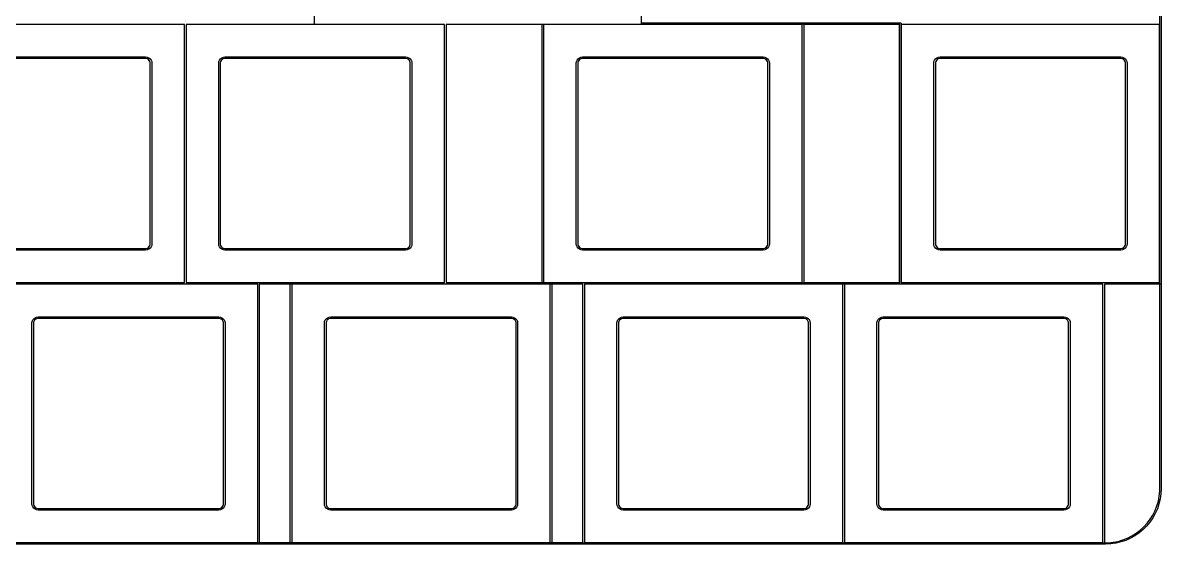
# Model space of a CAD drawing. Extents: x -14 to 295, y -179 to 10.
# Drawn here: x 211.4 to 294.6, y -85.6 to -47.4 of the extents above; entities that cross this region are included whole.
import ezdxf

# ---------------------------------------------------------------- set-up
doc = ezdxf.new("R2010")
doc.units = 0
doc.layers.add('BLACK', color=7, linetype='CONTINUOUS')

msp = doc.modelspace()

# ---------------------------------------------------------------- linework, layer by layer
at = {"layer": 'BLACK', "linetype": 'CONTINUOUS'}
for p, q in [((294.45, -81.5), (294.45, 9)), ((294.55, 9), (294.55, -81.5)), ((232.69, -47.5), (232.69, -28.5)), ((256.56, -28.5), (256.56, -47.45)), ((294.56, -28.5), (294.56, -47.5)), ((213.75, -47.56), (204.31, -47.56)), ((223.19, -47.56), (213.75, -47.56)), ((223.19, -66.44), (223.19, -47.56)), ((223.31, -47.56), (223.31, -66.44)), ((235.125, -47.56), (223.31, -47.56)), ((232.694567, -47.522961), (232.69, -47.5)), ((232.727039, -47.555433), (232.694567, -47.522961)), ((232.75, -47.56), (232.727039, -47.555433)), ((242.2, -47.56), (232.75, -47.56)), ((242.19, -47.56), (235.125, -47.56)), ((242.19, -66.44), (242.19, -47.56)), ((242.2, -66.44), (242.2, -47.56)), ((256.5, -47.56), (242.3, -47.56)), ((242.3, -47.56), (242.3, -66.44)), ((242.31, -47.56), (242.31, -66.44)), ((249.315, -47.56), (242.31, -47.56)), ((249.315, -66.44), (249.315, -47.56)), ((249.435, -47.56), (249.435, -66.44)), ((256.5, -47.56), (249.435, -47.56)), ((256.522961, -47.555433), (256.5, -47.56)), ((268.315, -47.56), (256.5, -47.56)), ((256.528394, -47.55), (256.522961, -47.555433)), ((275.45, -47.55), (256.528394, -47.55)), ((256.56, -47.45), (275.5, -47.45)), ((268.315, -66.44), (268.315, -47.56)), ((268.435, -47.56), (268.435, -66.44)), ((275.44, -47.56), (268.435, -47.56)), ((275.44, -66.44), (275.44, -47.56)), ((275.45, -66.45), (275.45, -47.55)), ((275.5, -47.45), (275.519134, -47.453806)), ((275.519134, -47.453806), (275.546194, -47.480866)), ((275.546194, -47.480866), (275.55, -47.5)), ((275.55, -47.5), (275.55, -66.5)), ((275.56, -47.56), (275.56, -66.44)), ((294.44, -47.56), (275.56, -47.56)), ((294.44, -66.44), (294.44, -47.56)), ((294.56, -47.5), (294.56, -66.5)), ((207.15, -49.94), (220.35, -49.94)), ((220.35, -50.06), (207.15, -50.06)), ((220.35, -49.94), (220.469057, -49.955674)), ((220.394762, -50.06), (220.35, -50.06)), ((220.481235, -50.08317), (220.394762, -50.06)), ((220.469057, -49.955674), (220.58, -50.001628)), ((220.558765, -50.127932), (220.481235, -50.08317)), ((220.622068, -50.191235), (220.558765, -50.127932)), ((220.58, -50.001628), (220.675269, -50.074731)), ((220.66683, -50.268765), (220.622068, -50.191235)), ((220.69, -50.355238), (220.66683, -50.268765)), ((220.675269, -50.074731), (220.748372, -50.17)), ((220.69, -50.4), (220.69, -50.355238)), ((220.69, -63.6), (220.69, -50.4)), ((220.748372, -50.17), (220.794326, -50.280943)), ((220.794326, -50.280943), (220.81, -50.4)), ((220.81, -50.4), (220.81, -63.6)), ((225.69, -50.4), (225.705674, -50.280943)), ((225.69, -63.6), (225.69, -50.4)), ((225.705674, -50.280943), (225.751628, -50.17)), ((225.751628, -50.17), (225.824731, -50.074731)), ((225.83317, -50.268765), (225.81, -50.355238)), ((225.81, -50.355238), (225.81, -50.4)), ((225.81, -50.4), (225.81, -63.6)), ((225.824731, -50.074731), (225.92, -50.001628)), ((225.877932, -50.191235), (225.83317, -50.268765)), ((225.941235, -50.127932), (225.877932, -50.191235)), ((225.92, -50.001628), (226.030943, -49.955674)), ((226.018765, -50.08317), (225.941235, -50.127932)), ((226.105238, -50.06), (226.018765, -50.08317)), ((226.030943, -49.955674), (226.15, -49.94)), ((226.15, -50.06), (226.105238, -50.06)), ((226.15, -49.94), (239.35, -49.94)), ((239.35, -50.06), (226.15, -50.06)), ((239.35, -49.94), (239.469057, -49.955674)), ((239.394762, -50.06), (239.35, -50.06)), ((239.481235, -50.08317), (239.394762, -50.06)), ((239.469057, -49.955674), (239.58, -50.001628)), ((239.558765, -50.127932), (239.481235, -50.08317)), ((239.622068, -50.191235), (239.558765, -50.127932)), ((239.58, -50.001628), (239.675269, -50.074731)), ((239.66683, -50.268765), (239.622068, -50.191235)), ((239.69, -50.355238), (239.66683, -50.268765)), ((239.675269, -50.074731), (239.748372, -50.17)), ((239.69, -50.4), (239.69, -50.355238)), ((239.69, -63.6), (239.69, -50.4)), ((239.748372, -50.17), (239.794326, -50.280943)), ((239.794326, -50.280943), (239.81, -50.4)), ((239.81, -50.4), (239.81, -63.6)), ((251.815, -50.4), (251.830674, -50.280943)), ((251.815, -63.6), (251.815, -50.4)), ((251.830674, -50.280943), (251.876628, -50.17)), ((251.876628, -50.17), (251.949731, -50.074731)), ((251.95817, -50.268765), (251.935, -50.355238)), ((251.935, -50.355238), (251.935, -50.4)), ((251.935, -50.4), (251.935, -63.6)), ((251.949731, -50.074731), (252.045, -50.001628)), ((252.002932, -50.191235), (251.95817, -50.268765)), ((252.066235, -50.127932), (252.002932, -50.191235)), ((252.045, -50.001628), (252.155943, -49.955674)), ((252.143765, -50.08317), (252.066235, -50.127932)), ((252.230238, -50.06), (252.143765, -50.08317)), ((252.155943, -49.955674), (252.275, -49.94)), ((252.275, -50.06), (252.230238, -50.06)), ((252.275, -49.94), (265.475, -49.94)), ((265.475, -50.06), (252.275, -50.06)), ((265.475, -49.94), (265.594057, -49.955674)), ((265.519762, -50.06), (265.475, -50.06)), ((265.606235, -50.08317), (265.519762, -50.06)), ((265.594057, -49.955674), (265.705, -50.001628)), ((265.683765, -50.127932), (265.606235, -50.08317)), ((265.747068, -50.191235), (265.683765, -50.127932)), ((265.705, -50.001628), (265.800269, -50.074731)), ((265.79183, -50.268765), (265.747068, -50.191235)), ((265.815, -50.355238), (265.79183, -50.268765)), ((265.800269, -50.074731), (265.873372, -50.17)), ((265.815, -50.4), (265.815, -50.355238)), ((265.815, -63.6), (265.815, -50.4)), ((265.873372, -50.17), (265.919326, -50.280943)), ((265.919326, -50.280943), (265.935, -50.4)), ((265.935, -50.4), (265.935, -63.6)), ((277.94, -50.4), (277.955674, -50.280943)), ((277.94, -63.6), (277.94, -50.4)), ((277.955674, -50.280943), (278.001628, -50.17)), ((278.001628, -50.17), (278.074731, -50.074731)), ((278.08317, -50.268765), (278.06, -50.355238)), ((278.06, -50.355238), (278.06, -50.4)), ((278.06, -50.4), (278.06, -63.6)), ((278.074731, -50.074731), (278.17, -50.001628)), ((278.127932, -50.191235), (278.08317, -50.268765)), ((278.191235, -50.127932), (278.127932, -50.191235)), ((278.17, -50.001628), (278.280943, -49.955674)), ((278.268765, -50.08317), (278.191235, -50.127932)), ((278.355238, -50.06), (278.268765, -50.08317)), ((278.280943, -49.955674), (278.4, -49.94)), ((278.4, -50.06), (278.355238, -50.06)), ((278.4, -49.94), (291.6, -49.94)), ((291.6, -50.06), (278.4, -50.06)), ((291.6, -49.94), (291.719057, -49.955674)), ((291.644762, -50.06), (291.6, -50.06)), ((291.731235, -50.08317), (291.644762, -50.06)), ((291.719057, -49.955674), (291.83, -50.001628)), ((291.808765, -50.127932), (291.731235, -50.08317)), ((291.872068, -50.191235), (291.808765, -50.127932)), ((291.83, -50.001628), (291.925269, -50.074731)), ((291.91683, -50.268765), (291.872068, -50.191235)), ((291.94, -50.355238), (291.91683, -50.268765)), ((291.925269, -50.074731), (291.998372, -50.17)), ((291.94, -50.4), (291.94, -50.355238)), ((291.94, -63.6), (291.94, -50.4)), ((291.998372, -50.17), (292.044326, -50.280943)), ((292.044326, -50.280943), (292.06, -50.4)), ((292.06, -50.4), (292.06, -63.6)), ((207.15, -63.94), (220.35, -63.94)), ((220.35, -63.94), (220.394762, -63.94)), ((220.469057, -64.044326), (220.35, -64.06)), ((220.394762, -63.94), (220.481235, -63.91683)), ((220.58, -63.998372), (220.469057, -64.044326)), ((220.481235, -63.91683), (220.558765, -63.872068)), ((220.558765, -63.872068), (220.622068, -63.808765)), ((220.675269, -63.925269), (220.58, -63.998372)), ((220.622068, -63.808765), (220.66683, -63.731235)), ((220.66683, -63.731235), (220.69, -63.644762)), ((220.748372, -63.83), (220.675269, -63.925269)), ((220.69, -63.644762), (220.69, -63.6)), ((220.794326, -63.719057), (220.748372, -63.83)), ((220.81, -63.6), (220.794326, -63.719057)), ((225.705674, -63.719057), (225.69, -63.6)), ((225.751628, -63.83), (225.705674, -63.719057)), ((225.824731, -63.925269), (225.751628, -63.83)), ((225.81, -63.6), (225.81, -63.644762)), ((225.81, -63.644762), (225.83317, -63.731235)), ((225.92, -63.998372), (225.824731, -63.925269)), ((225.83317, -63.731235), (225.877932, -63.808765)), ((225.877932, -63.808765), (225.941235, -63.872068)), ((226.030943, -64.044326), (225.92, -63.998372)), ((225.941235, -63.872068), (226.018765, -63.91683)), ((226.018765, -63.91683), (226.105238, -63.94)), ((226.15, -64.06), (226.030943, -64.044326)), ((226.105238, -63.94), (226.15, -63.94)), ((226.15, -63.94), (239.35, -63.94)), ((239.35, -63.94), (239.394762, -63.94)), ((239.469057, -64.044326), (239.35, -64.06)), ((239.394762, -63.94), (239.481235, -63.91683)), ((239.58, -63.998372), (239.469057, -64.044326)), ((239.481235, -63.91683), (239.558765, -63.872068)), ((239.558765, -63.872068), (239.622068, -63.808765)), ((239.675269, -63.925269), (239.58, -63.998372)), ((239.622068, -63.808765), (239.66683, -63.731235)), ((239.66683, -63.731235), (239.69, -63.644762)), ((239.748372, -63.83), (239.675269, -63.925269)), ((239.69, -63.644762), (239.69, -63.6)), ((239.794326, -63.719057), (239.748372, -63.83)), ((239.81, -63.6), (239.794326, -63.719057)), ((251.830674, -63.719057), (251.815, -63.6)), ((251.876628, -63.83), (251.830674, -63.719057)), ((251.949731, -63.925269), (251.876628, -63.83)), ((251.935, -63.6), (251.935, -63.644762)), ((251.935, -63.644762), (251.95817, -63.731235)), ((252.045, -63.998372), (251.949731, -63.925269)), ((251.95817, -63.731235), (252.002932, -63.808765)), ((252.002932, -63.808765), (252.066235, -63.872068)), ((252.155943, -64.044326), (252.045, -63.998372)), ((252.066235, -63.872068), (252.143765, -63.91683)), ((252.143765, -63.91683), (252.230238, -63.94)), ((252.275, -64.06), (252.155943, -64.044326)), ((252.230238, -63.94), (252.275, -63.94)), ((252.275, -63.94), (265.475, -63.94)), ((265.475, -63.94), (265.519762, -63.94)), ((265.594057, -64.044326), (265.475, -64.06)), ((265.519762, -63.94), (265.606235, -63.91683)), ((265.705, -63.998372), (265.594057, -64.044326)), ((265.606235, -63.91683), (265.683765, -63.872068)), ((265.683765, -63.872068), (265.747068, -63.808765)), ((265.800269, -63.925269), (265.705, -63.998372)), ((265.747068, -63.808765), (265.79183, -63.731235)), ((265.79183, -63.731235), (265.815, -63.644762)), ((265.873372, -63.83), (265.800269, -63.925269)), ((265.815, -63.644762), (265.815, -63.6)), ((265.919326, -63.719057), (265.873372, -63.83)), ((265.935, -63.6), (265.919326, -63.719057)), ((277.955674, -63.719057), (277.94, -63.6)), ((278.001628, -63.83), (277.955674, -63.719057)), ((278.074731, -63.925269), (278.001628, -63.83)), ((278.06, -63.6), (278.06, -63.644762)), ((278.06, -63.644762), (278.08317, -63.731235)), ((278.17, -63.998372), (278.074731, -63.925269)), ((278.08317, -63.731235), (278.127932, -63.808765)), ((278.127932, -63.808765), (278.191235, -63.872068)), ((278.280943, -64.044326), (278.17, -63.998372)), ((278.191235, -63.872068), (278.268765, -63.91683)), ((278.268765, -63.91683), (278.355238, -63.94)), ((278.4, -64.06), (278.280943, -64.044326)), ((278.355238, -63.94), (278.4, -63.94)), ((278.4, -63.94), (291.6, -63.94)), ((291.6, -63.94), (291.644762, -63.94)), ((291.719057, -64.044326), (291.6, -64.06)), ((291.644762, -63.94), (291.731235, -63.91683)), ((291.83, -63.998372), (291.719057, -64.044326)), ((291.731235, -63.91683), (291.808765, -63.872068)), ((291.808765, -63.872068), (291.872068, -63.808765)), ((291.925269, -63.925269), (291.83, -63.998372)), ((291.872068, -63.808765), (291.91683, -63.731235)), ((291.91683, -63.731235), (291.94, -63.644762)), ((291.998372, -63.83), (291.925269, -63.925269)), ((291.94, -63.644762), (291.94, -63.6)), ((292.044326, -63.719057), (291.998372, -63.83)), ((292.06, -63.6), (292.044326, -63.719057)), ((220.35, -64.06), (207.15, -64.06)), ((239.35, -64.06), (226.15, -64.06)), ((265.475, -64.06), (252.275, -64.06)), ((291.6, -64.06), (278.4, -64.06)), ((204.31, -66.44), (223.19, -66.44)), ((223.31, -66.44), (228.6, -66.44)), ((228.54, -66.5), (228.544567, -66.477039)), ((228.54, -85.5), (228.54, -66.5)), ((228.544567, -66.477039), (228.577039, -66.444567)), ((228.577039, -66.444567), (228.6, -66.44)), ((228.6, -66.44), (242.19, -66.44)), ((228.6, -66.44), (242.2, -66.44)), ((242.3, -66.44), (252.35, -66.44)), ((242.31, -66.44), (249.315, -66.44)), ((249.435, -66.44), (249.975, -66.44)), ((249.975, -66.44), (268.315, -66.44)), ((252.35, -66.44), (252.372961, -66.444567)), ((252.372961, -66.444567), (252.378394, -66.45)), ((252.378394, -66.45), (275.45, -66.45)), ((268.435, -66.44), (271.35, -66.44)), ((271.35, -66.44), (275.44, -66.44)), ((275.519134, -66.546194), (275.5, -66.55)), ((275.546194, -66.519134), (275.519134, -66.546194)), ((275.55, -66.5), (275.546194, -66.519134)), ((275.56, -66.44), (290.35, -66.44)), ((290.35, -66.44), (294.44, -66.44)), ((294.555433, -66.522961), (294.522961, -66.555433)), ((294.56, -66.5), (294.555433, -66.522961)), ((223.25, -66.56), (209.66, -66.56)), ((228.54, -66.56), (223.25, -66.56)), ((228.54, -85.44), (228.54, -66.56)), ((230.915, -66.56), (228.66, -66.56)), ((228.66, -66.56), (228.66, -85.5)), ((228.66, -66.56), (228.66, -85.44)), ((252.29, -66.56), (228.66, -66.56)), ((230.915, -85.5), (230.915, -66.56)), ((231.035, -66.56), (231.035, -85.44)), ((249.375, -66.56), (231.035, -66.56)), ((249.915, -66.56), (249.375, -66.56)), ((249.915, -85.44), (249.915, -66.56)), ((252.29, -66.56), (250.035, -66.56)), ((250.035, -66.56), (250.035, -85.5)), ((252.29, -85.5), (252.29, -66.56)), ((252.29, -85.44), (252.29, -66.56)), ((275.5, -66.55), (252.41, -66.55)), ((252.41, -66.55), (252.41, -85.5)), ((252.41, -66.56), (252.41, -85.44)), ((271.29, -66.56), (252.41, -66.56)), ((271.29, -85.44), (271.29, -66.56)), ((271.41, -66.56), (271.41, -85.44)), ((275.5, -66.56), (271.41, -66.56)), ((290.29, -66.56), (275.5, -66.56)), ((290.29, -85.44), (290.29, -66.56)), ((294.5, -66.56), (290.41, -66.56)), ((290.41, -66.56), (290.41, -85.5)), ((294.522961, -66.555433), (294.5, -66.56)), ((212.174731, -69.074731), (212.27, -69.001628)), ((212.27, -69.001628), (212.380943, -68.955674)), ((212.380943, -68.955674), (212.5, -68.94)), ((212.5, -68.94), (225.7, -68.94)), ((225.7, -68.94), (225.819057, -68.955674)), ((225.819057, -68.955674), (225.93, -69.001628)), ((225.93, -69.001628), (226.025269, -69.074731)), ((233.549731, -69.074731), (233.645, -69.001628)), ((233.645, -69.001628), (233.755943, -68.955674)), ((233.755943, -68.955674), (233.875, -68.94)), ((233.875, -68.94), (247.075, -68.94)), ((247.075, -68.94), (247.194057, -68.955674)), ((247.194057, -68.955674), (247.305, -69.001628)), ((247.305, -69.001628), (247.400269, -69.074731)), ((254.924731, -69.074731), (255.02, -69.001628)), ((255.02, -69.001628), (255.130943, -68.955674)), ((255.130943, -68.955674), (255.25, -68.94)), ((255.25, -68.94), (268.45, -68.94)), ((268.45, -68.94), (268.569057, -68.955674)), ((268.569057, -68.955674), (268.68, -69.001628)), ((268.68, -69.001628), (268.775269, -69.074731)), ((273.924731, -69.074731), (274.02, -69.001628)), ((274.02, -69.001628), (274.130943, -68.955674)), ((274.130943, -68.955674), (274.25, -68.94)), ((274.25, -68.94), (287.45, -68.94)), ((287.45, -68.94), (287.569057, -68.955674)), ((287.569057, -68.955674), (287.68, -69.001628)), ((287.68, -69.001628), (287.775269, -69.074731)), ((212.04, -69.4), (212.055674, -69.280943)), ((212.04, -82.6), (212.04, -69.4)), ((212.055674, -69.280943), (212.101628, -69.17)), ((212.101628, -69.17), (212.174731, -69.074731)), ((212.18317, -69.268765), (212.16, -69.355238)), ((212.16, -69.355238), (212.16, -69.4)), ((212.16, -69.4), (212.16, -82.6)), ((212.227932, -69.191235), (212.18317, -69.268765)), ((212.291235, -69.127932), (212.227932, -69.191235)), ((212.368765, -69.08317), (212.291235, -69.127932)), ((212.455238, -69.06), (212.368765, -69.08317)), ((212.5, -69.06), (212.455238, -69.06)), ((225.7, -69.06), (212.5, -69.06)), ((225.744762, -69.06), (225.7, -69.06)), ((225.831235, -69.08317), (225.744762, -69.06)), ((225.908765, -69.127932), (225.831235, -69.08317)), ((225.972068, -69.191235), (225.908765, -69.127932)), ((226.01683, -69.268765), (225.972068, -69.191235)), ((226.04, -69.355238), (226.01683, -69.268765)), ((226.025269, -69.074731), (226.098372, -69.17)), ((226.04, -69.4), (226.04, -69.355238)), ((226.04, -82.6), (226.04, -69.4)), ((226.098372, -69.17), (226.144326, -69.280943)), ((226.144326, -69.280943), (226.16, -69.4)), ((226.16, -69.4), (226.16, -82.6)), ((233.415, -69.4), (233.430674, -69.280943)), ((233.415, -82.6), (233.415, -69.4)), ((233.430674, -69.280943), (233.476628, -69.17)), ((233.476628, -69.17), (233.549731, -69.074731)), ((233.55817, -69.268765), (233.535, -69.355238)), ((233.535, -69.355238), (233.535, -69.4)), ((233.535, -69.4), (233.535, -82.6)), ((233.602932, -69.191235), (233.55817, -69.268765)), ((233.666235, -69.127932), (233.602932, -69.191235)), ((233.743765, -69.08317), (233.666235, -69.127932)), ((233.830238, -69.06), (233.743765, -69.08317)), ((233.875, -69.06), (233.830238, -69.06)), ((247.075, -69.06), (233.875, -69.06)), ((247.119762, -69.06), (247.075, -69.06)), ((247.206235, -69.08317), (247.119762, -69.06)), ((247.283765, -69.127932), (247.206235, -69.08317)), ((247.347068, -69.191235), (247.283765, -69.127932)), ((247.39183, -69.268765), (247.347068, -69.191235)), ((247.415, -69.355238), (247.39183, -69.268765)), ((247.400269, -69.074731), (247.473372, -69.17)), ((247.415, -69.4), (247.415, -69.355238)), ((247.415, -82.6), (247.415, -69.4)), ((247.473372, -69.17), (247.519326, -69.280943)), ((247.519326, -69.280943), (247.535, -69.4)), ((247.535, -69.4), (247.535, -82.6)), ((254.79, -69.4), (254.805674, -69.280943)), ((254.79, -82.6), (254.79, -69.4)), ((254.805674, -69.280943), (254.851628, -69.17)), ((254.851628, -69.17), (254.924731, -69.074731)), ((254.93317, -69.268765), (254.91, -69.355238)), ((254.91, -69.355238), (254.91, -69.4)), ((254.91, -69.4), (254.91, -82.6)), ((254.977932, -69.191235), (254.93317, -69.268765)), ((255.041235, -69.127932), (254.977932, -69.191235)), ((255.118765, -69.08317), (255.041235, -69.127932)), ((255.205238, -69.06), (255.118765, -69.08317)), ((255.25, -69.06), (255.205238, -69.06)), ((268.45, -69.06), (255.25, -69.06)), ((268.494762, -69.06), (268.45, -69.06)), ((268.581235, -69.08317), (268.494762, -69.06)), ((268.658765, -69.127932), (268.581235, -69.08317)), ((268.722068, -69.191235), (268.658765, -69.127932)), ((268.76683, -69.268765), (268.722068, -69.191235)), ((268.79, -69.355238), (268.76683, -69.268765)), ((268.775269, -69.074731), (268.848372, -69.17)), ((268.79, -69.4), (268.79, -69.355238)), ((268.79, -82.6), (268.79, -69.4)), ((268.848372, -69.17), (268.894326, -69.280943)), ((268.894326, -69.280943), (268.91, -69.4)), ((268.91, -69.4), (268.91, -82.6)), ((273.79, -69.4), (273.805674, -69.280943)), ((273.79, -82.6), (273.79, -69.4)), ((273.805674, -69.280943), (273.851628, -69.17)), ((273.851628, -69.17), (273.924731, -69.074731)), ((273.93317, -69.268765), (273.91, -69.355238)), ((273.91, -69.355238), (273.91, -69.4)), ((273.91, -69.4), (273.91, -82.6)), ((273.977932, -69.191235), (273.93317, -69.268765)), ((274.041235, -69.127932), (273.977932, -69.191235)), ((274.118765, -69.08317), (274.041235, -69.127932)), ((274.205238, -69.06), (274.118765, -69.08317)), ((274.25, -69.06), (274.205238, -69.06)), ((287.45, -69.06), (274.25, -69.06)), ((287.494762, -69.06), (287.45, -69.06)), ((287.581235, -69.08317), (287.494762, -69.06)), ((287.658765, -69.127932), (287.581235, -69.08317)), ((287.722068, -69.191235), (287.658765, -69.127932)), ((287.76683, -69.268765), (287.722068, -69.191235)), ((287.79, -69.355238), (287.76683, -69.268765)), ((287.775269, -69.074731), (287.848372, -69.17)), ((287.79, -69.4), (287.79, -69.355238)), ((287.79, -82.6), (287.79, -69.4)), ((287.848372, -69.17), (287.894326, -69.280943)), ((287.894326, -69.280943), (287.91, -69.4)), ((287.91, -69.4), (287.91, -82.6)), ((294.45, -81.68262), (294.45, -81.5)), ((294.55, -81.5), (294.532723, -81.873687)), ((294.349187, -82.405321), (294.4163, -82.0463)), ((294.481041, -82.244186), (294.395394, -82.608335)), ((294.4163, -82.0463), (294.45, -81.68262)), ((294.532723, -81.873687), (294.481041, -82.244186)), ((212.055674, -82.719057), (212.04, -82.6)), ((212.101628, -82.83), (212.055674, -82.719057)), ((212.174731, -82.925269), (212.101628, -82.83)), ((212.16, -82.6), (212.16, -82.644762)), ((212.16, -82.644762), (212.18317, -82.731235)), ((212.27, -82.998372), (212.174731, -82.925269)), ((212.18317, -82.731235), (212.227932, -82.808765)), ((212.227932, -82.808765), (212.291235, -82.872068)), ((212.380943, -83.044326), (212.27, -82.998372)), ((212.291235, -82.872068), (212.368765, -82.91683)), ((212.368765, -82.91683), (212.455238, -82.94)), ((212.5, -83.06), (212.380943, -83.044326)), ((212.455238, -82.94), (212.5, -82.94)), ((212.5, -82.94), (225.7, -82.94)), ((225.7, -83.06), (212.5, -83.06)), ((225.7, -82.94), (225.744762, -82.94)), ((225.819057, -83.044326), (225.7, -83.06)), ((225.744762, -82.94), (225.831235, -82.91683)), ((225.93, -82.998372), (225.819057, -83.044326)), ((225.831235, -82.91683), (225.908765, -82.872068)), ((225.908765, -82.872068), (225.972068, -82.808765)), ((226.025269, -82.925269), (225.93, -82.998372)), ((225.972068, -82.808765), (226.01683, -82.731235)), ((226.01683, -82.731235), (226.04, -82.644762)), ((226.098372, -82.83), (226.025269, -82.925269)), ((226.04, -82.644762), (226.04, -82.6)), ((226.144326, -82.719057), (226.098372, -82.83)), ((226.16, -82.6), (226.144326, -82.719057)), ((233.430674, -82.719057), (233.415, -82.6)), ((233.476628, -82.83), (233.430674, -82.719057)), ((233.549731, -82.925269), (233.476628, -82.83)), ((233.535, -82.6), (233.535, -82.644762)), ((233.535, -82.644762), (233.55817, -82.731235)), ((233.645, -82.998372), (233.549731, -82.925269)), ((233.55817, -82.731235), (233.602932, -82.808765)), ((233.602932, -82.808765), (233.666235, -82.872068)), ((233.755943, -83.044326), (233.645, -82.998372)), ((233.666235, -82.872068), (233.743765, -82.91683)), ((233.743765, -82.91683), (233.830238, -82.94)), ((233.875, -83.06), (233.755943, -83.044326)), ((233.830238, -82.94), (233.875, -82.94)), ((233.875, -82.94), (247.075, -82.94)), ((247.075, -83.06), (233.875, -83.06)), ((247.075, -82.94), (247.119762, -82.94)), ((247.194057, -83.044326), (247.075, -83.06)), ((247.119762, -82.94), (247.206235, -82.91683)), ((247.305, -82.998372), (247.194057, -83.044326)), ((247.206235, -82.91683), (247.283765, -82.872068)), ((247.283765, -82.872068), (247.347068, -82.808765)), ((247.400269, -82.925269), (247.305, -82.998372)), ((247.347068, -82.808765), (247.39183, -82.731235)), ((247.39183, -82.731235), (247.415, -82.644762)), ((247.473372, -82.83), (247.400269, -82.925269)), ((247.415, -82.644762), (247.415, -82.6)), ((247.519326, -82.719057), (247.473372, -82.83)), ((247.535, -82.6), (247.519326, -82.719057)), ((254.805674, -82.719057), (254.79, -82.6)), ((254.851628, -82.83), (254.805674, -82.719057)), ((254.924731, -82.925269), (254.851628, -82.83)), ((254.91, -82.6), (254.91, -82.644762)), ((254.91, -82.644762), (254.93317, -82.731235)), ((255.02, -82.998372), (254.924731, -82.925269)), ((254.93317, -82.731235), (254.977932, -82.808765)), ((254.977932, -82.808765), (255.041235, -82.872068)), ((255.130943, -83.044326), (255.02, -82.998372)), ((255.041235, -82.872068), (255.118765, -82.91683)), ((255.118765, -82.91683), (255.205238, -82.94)), ((255.25, -83.06), (255.130943, -83.044326)), ((255.205238, -82.94), (255.25, -82.94)), ((255.25, -82.94), (268.45, -82.94)), ((268.45, -83.06), (255.25, -83.06)), ((268.45, -82.94), (268.494762, -82.94)), ((268.569057, -83.044326), (268.45, -83.06)), ((268.494762, -82.94), (268.581235, -82.91683)), ((268.68, -82.998372), (268.569057, -83.044326)), ((268.581235, -82.91683), (268.658765, -82.872068)), ((268.658765, -82.872068), (268.722068, -82.808765)), ((268.775269, -82.925269), (268.68, -82.998372)), ((268.722068, -82.808765), (268.76683, -82.731235)), ((268.76683, -82.731235), (268.79, -82.644762)), ((268.848372, -82.83), (268.775269, -82.925269)), ((268.79, -82.644762), (268.79, -82.6)), ((268.894326, -82.719057), (268.848372, -82.83)), ((268.91, -82.6), (268.894326, -82.719057)), ((273.805674, -82.719057), (273.79, -82.6)), ((273.851628, -82.83), (273.805674, -82.719057)), ((273.924731, -82.925269), (273.851628, -82.83)), ((273.91, -82.6), (273.91, -82.644762)), ((273.91, -82.644762), (273.93317, -82.731235)), ((274.02, -82.998372), (273.924731, -82.925269)), ((273.93317, -82.731235), (273.977932, -82.808765)), ((273.977932, -82.808765), (274.041235, -82.872068)), ((274.130943, -83.044326), (274.02, -82.998372)), ((274.041235, -82.872068), (274.118765, -82.91683)), ((274.118765, -82.91683), (274.205238, -82.94)), ((274.25, -83.06), (274.130943, -83.044326)), ((274.205238, -82.94), (274.25, -82.94)), ((274.25, -82.94), (287.45, -82.94)), ((287.45, -83.06), (274.25, -83.06)), ((287.45, -82.94), (287.494762, -82.94)), ((287.569057, -83.044326), (287.45, -83.06)), ((287.494762, -82.94), (287.581235, -82.91683)), ((287.68, -82.998372), (287.569057, -83.044326)), ((287.581235, -82.91683), (287.658765, -82.872068)), ((287.658765, -82.872068), (287.722068, -82.808765)), ((287.775269, -82.925269), (287.68, -82.998372)), ((287.722068, -82.808765), (287.76683, -82.731235)), ((287.76683, -82.731235), (287.79, -82.644762)), ((287.848372, -82.83), (287.775269, -82.925269)), ((287.79, -82.644762), (287.79, -82.6)), ((287.894326, -82.719057), (287.848372, -82.83)), ((287.91, -82.6), (287.894326, -82.719057)), ((293.954494, -83.424141), (294.117295, -83.097192)), ((294.117295, -83.097192), (294.249235, -82.756617)), ((294.276513, -82.963029), (294.125411, -83.30524)), ((294.249235, -82.756617), (294.349187, -82.405321)), ((294.395394, -82.608335), (294.276513, -82.963029)), ((293.73197, -83.94067), (293.492986, -84.228467)), ((293.542115, -84.02614), (293.762221, -83.734673)), ((293.943379, -83.63205), (293.73197, -83.94067)), ((293.762221, -83.734673), (293.954494, -83.424141)), ((294.125411, -83.30524), (293.943379, -83.63205)), ((292.424141, -84.954494), (292.734673, -84.762221)), ((292.94067, -84.73197), (292.63205, -84.943379)), ((292.734673, -84.762221), (293.02614, -84.542115)), ((293.228467, -84.492986), (292.94067, -84.73197)), ((293.02614, -84.542115), (293.296055, -84.296055)), ((293.492986, -84.228467), (293.228467, -84.492986)), ((293.296055, -84.296055), (293.542115, -84.02614)), ((290.5, -85.55), (209.22623, -85.55)), ((209.226242, -85.45), (290.5, -85.45)), ((228.6, -85.56), (209.6, -85.56)), ((209.66, -85.44), (228.54, -85.44)), ((228.544567, -85.522961), (228.54, -85.5)), ((228.577039, -85.555433), (228.544567, -85.522961)), ((228.6, -85.56), (228.577039, -85.555433)), ((228.622961, -85.555433), (228.6, -85.56)), ((252.35, -85.56), (228.6, -85.56)), ((228.655433, -85.522961), (228.622961, -85.555433)), ((228.66, -85.5), (228.655433, -85.522961)), ((228.66, -85.44), (252.29, -85.44)), ((230.919567, -85.522961), (230.915, -85.5)), ((230.952039, -85.555433), (230.919567, -85.522961)), ((230.975, -85.56), (230.952039, -85.555433)), ((249.975, -85.56), (230.975, -85.56)), ((231.035, -85.44), (249.915, -85.44)), ((249.997961, -85.555433), (249.975, -85.56)), ((250.030433, -85.522961), (249.997961, -85.555433)), ((250.035, -85.5), (250.030433, -85.522961)), ((252.294567, -85.522961), (252.29, -85.5)), ((252.327039, -85.555433), (252.294567, -85.522961)), ((252.35, -85.56), (252.327039, -85.555433)), ((252.372961, -85.555433), (252.35, -85.56)), ((271.35, -85.56), (252.35, -85.56)), ((252.405433, -85.522961), (252.372961, -85.555433)), ((252.41, -85.5), (252.405433, -85.522961)), ((252.41, -85.44), (271.29, -85.44)), ((290.35, -85.56), (271.35, -85.56)), ((271.41, -85.44), (290.29, -85.44)), ((290.372961, -85.555433), (290.35, -85.56)), ((290.405433, -85.522961), (290.372961, -85.555433)), ((290.41, -85.5), (290.405433, -85.522961)), ((290.5, -85.45), (290.68262, -85.45)), ((290.873687, -85.532723), (290.5, -85.55)), ((290.68262, -85.45), (291.0463, -85.4163)), ((291.244186, -85.481041), (290.873687, -85.532723)), ((291.0463, -85.4163), (291.405321, -85.349187)), ((291.608335, -85.395394), (291.244186, -85.481041)), ((291.405321, -85.349187), (291.756617, -85.249235)), ((291.963029, -85.276513), (291.608335, -85.395394)), ((291.756617, -85.249235), (292.097192, -85.117295)), ((292.30524, -85.125411), (291.963029, -85.276513)), ((292.097192, -85.117295), (292.424141, -84.954494)), ((292.63205, -84.943379), (292.30524, -85.125411))]:
    msp.add_line(p, q, dxfattribs=at)

doc.saveas('drawing.dxf')
